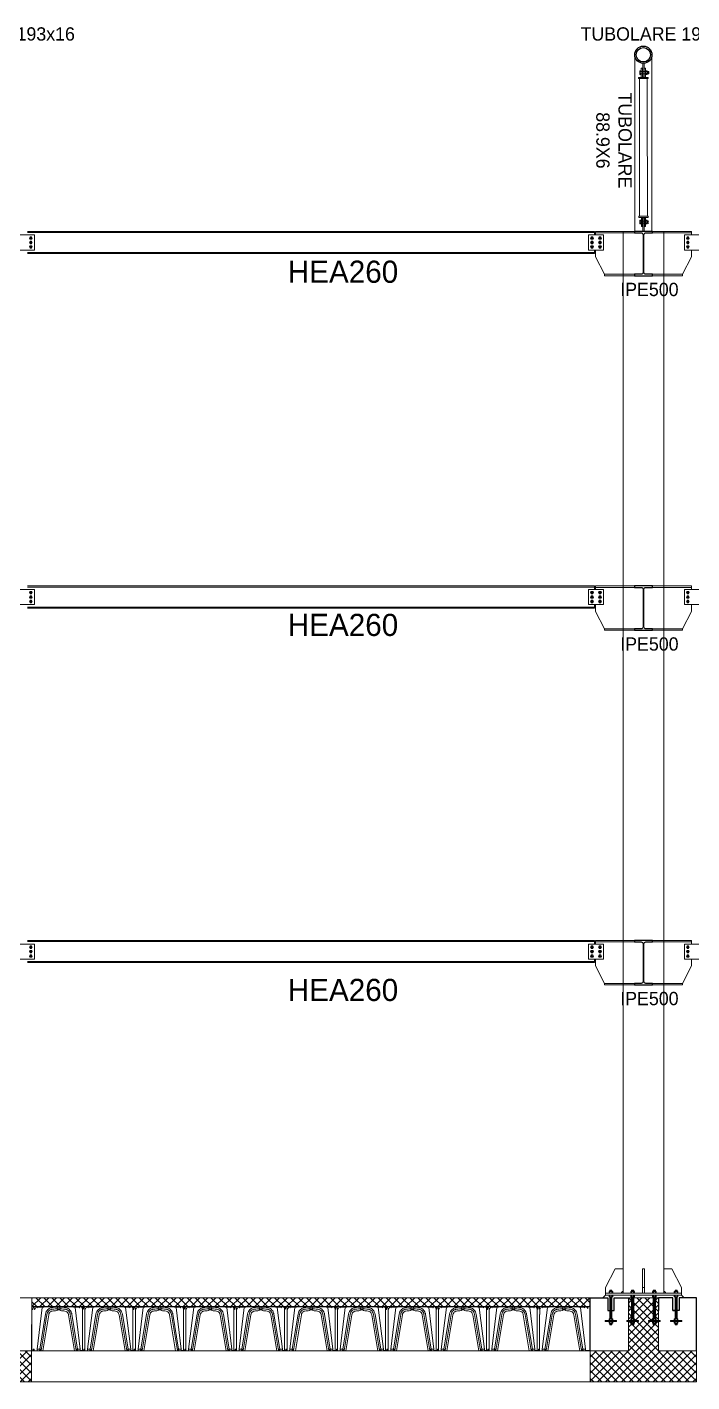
# Model space of a CAD drawing. Header units: millimetres. Extents: x -6949 to 549764, y -83146 to 127128.
# Drawn here: x 533710 to 541210, y 61563 to 76849 of the extents above; entities that cross this region are included whole.
import ezdxf

# ---------------------------------------------------------------- set-up
doc = ezdxf.new("R2010")
doc.units = ezdxf.units.MM
for name, color, linetype, lineweight in [('bulloni', 5, 'Continuous', 9), ('fonda', 7, 'Continuous', 18), ('iglù', 252, 'Continuous', 9), ('piastra', 6, 'Continuous', 18), ('S-BEAM', 5, 'Continuous', 18), ('S-COLS', 7, 'Continuous', 18), ('S-FSTN', 7, 'Continuous', 18), ('S20', 7, 'Continuous', 25), ('SEZIONI acciaio - Steel sections', 7, 'Continuous', 25), ('solaio2', 7, 'Continuous', 9)]:
    doc.layers.add(name, color=color, linetype=linetype, lineweight=lineweight)
doc.layers.add('quote', color=7, linetype='Continuous', lineweight=5, true_color=0x383838)
doc.styles.get("Standard").update_dxf_attribs({"font": ''})
doc.styles.get('Standard').set_extended_font_data('Bahnschrift Light')

# ---------------------------------------------------------------- blocks, each defined once
blk = doc.blocks.new('*U1321')
at = {"layer": 'bulloni'}
blk.add_lwpolyline([(-16, 0), (-8, -14), (8, -14), (16, 0), (8, 14), (-8, 14)], close=True, dxfattribs=at)
for radius in [9, 7.88]:
    blk.add_circle((0, 0), radius, dxfattribs=at)
blk = doc.blocks.new('*U1322')
at = {"color": 0, "linetype": 'ByBlock', "lineweight": -2, "transparency": 16777216}
for p in [(0, 0), (0, -50), (0, -100)]:
    blk.add_blockref('*U1321', p, dxfattribs=at)
blk = doc.blocks.new('*U1314')
at = {"layer": 'bulloni'}
blk.add_lwpolyline([(-16, 0), (-8, -14), (8, -14), (16, 0), (8, 14), (-8, 14)], close=True, dxfattribs=at)
for radius in [9, 7.88]:
    blk.add_circle((0, 0), radius, dxfattribs=at)
blk = doc.blocks.new('*U1315')
at = {"color": 0, "linetype": 'ByBlock', "lineweight": -2, "transparency": 16777216}
for p in [(0, 0), (0, -50), (0, -100)]:
    blk.add_blockref('*U1314', p, dxfattribs=at)
blk = doc.blocks.new('*U1367')
at = {"layer": 'bulloni'}
for p, q in [((-9, 0), (9, 1)), ((-7, 7), (7, 6)), ((-7, 3), (7, 4)), ((-9, -7), (9, -6)), ((-7, -3), (7, -3))]:
    blk.add_line(p, q, dxfattribs=at)
blk = doc.blocks.new('*U1368')
at = {"color": 0, "linetype": 'ByBlock', "lineweight": -2, "transparency": 16777216}
for p in [(0, 227.5), (0, 210), (0, 192.5), (0, 175), (0, 157.5), (0, 140), (0, 122.5), (0, 105), (0, 87.5), (0, 70), (0, 52.5), (0, 35), (0, 17.5), (0, 0)]:
    blk.add_blockref('*U1367', p, dxfattribs=at)
blk = doc.blocks.new('*U1369')
at = {"layer": 'bulloni'}
for p, q in [((-9, 0), (9, 1)), ((-7, 7), (7, 6)), ((-7, 3), (7, 4)), ((-9, -7), (9, -6)), ((-7, -3), (7, -3))]:
    blk.add_line(p, q, dxfattribs=at)
blk = doc.blocks.new('*U1362')
at = {"color": 0, "linetype": 'ByBlock', "lineweight": -2, "transparency": 16777216}
for p in [(0, 227.5), (0, 210), (0, 192.5), (0, 175), (0, 157.5), (0, 140), (0, 122.5), (0, 105), (0, 87.5), (0, 70), (0, 52.5), (0, 35), (0, 17.5), (0, 0)]:
    blk.add_blockref('*U1369', p, dxfattribs=at)
blk = doc.blocks.new('*U1363')
at = {"layer": 'bulloni'}
for p, q in [((-9, 0), (9, 1)), ((-7, 7), (7, 6)), ((-7, 3), (7, 4)), ((-9, -7), (9, -6)), ((-7, -3), (7, -3))]:
    blk.add_line(p, q, dxfattribs=at)
blk = doc.blocks.new('*U1364')
at = {"color": 0, "linetype": 'ByBlock', "lineweight": -2, "transparency": 16777216}
for p in [(0, 227.5), (0, 210), (0, 192.5), (0, 175), (0, 157.5), (0, 140), (0, 122.5), (0, 105), (0, 87.5), (0, 70), (0, 52.5), (0, 35), (0, 17.5), (0, 0)]:
    blk.add_blockref('*U1363', p, dxfattribs=at)
blk = doc.blocks.new('*U1365')
at = {"layer": 'bulloni'}
for p, q in [((-9, 0), (9, 1)), ((-7, 7), (7, 6)), ((-7, 3), (7, 4)), ((-9, -7), (9, -6)), ((-7, -3), (7, -3))]:
    blk.add_line(p, q, dxfattribs=at)
blk = doc.blocks.new('*U1366')
at = {"color": 0, "linetype": 'ByBlock', "lineweight": -2, "transparency": 16777216}
for p in [(0, 227.5), (0, 210), (0, 192.5), (0, 175), (0, 157.5), (0, 140), (0, 122.5), (0, 105), (0, 87.5), (0, 70), (0, 52.5), (0, 35), (0, 17.5), (0, 0)]:
    blk.add_blockref('*U1365', p, dxfattribs=at)
blk = doc.blocks.new('*U1357')
at = {"layer": 'bulloni'}
blk.add_lwpolyline([(-16, 0), (-8, -14), (8, -14), (16, 0), (8, 14), (-8, 14)], close=True, dxfattribs=at)
for radius in [9, 7.88]:
    blk.add_circle((0, 0), radius, dxfattribs=at)
blk = doc.blocks.new('*U1358')
at = {"color": 0, "linetype": 'ByBlock', "lineweight": -2, "transparency": 16777216}
for p in [(0, 0), (0, -50), (0, -100)]:
    blk.add_blockref('*U1357', p, dxfattribs=at)
blk = doc.blocks.new('*U1377')
at = {"layer": 'bulloni'}
blk.add_lwpolyline([(-16, 0), (-8, -14), (8, -14), (16, 0), (8, 14), (-8, 14)], close=True, dxfattribs=at)
for radius in [9, 7.88]:
    blk.add_circle((0, 0), radius, dxfattribs=at)
blk = doc.blocks.new('*U1378')
at = {"color": 0, "linetype": 'ByBlock', "lineweight": -2, "transparency": 16777216}
for p in [(0, 0), (0, -50), (0, -100)]:
    blk.add_blockref('*U1377', p, dxfattribs=at)
blk = doc.blocks.new('*U1359')
at = {"layer": 'bulloni'}
blk.add_lwpolyline([(-16, 0), (-8, -14), (8, -14), (16, 0), (8, 14), (-8, 14)], close=True, dxfattribs=at)
for radius in [9, 7.88]:
    blk.add_circle((0, 0), radius, dxfattribs=at)
blk = doc.blocks.new('*U1360')
at = {"color": 0, "linetype": 'ByBlock', "lineweight": -2, "transparency": 16777216}
for p in [(0, 0), (0, -50), (0, -100)]:
    blk.add_blockref('*U1359', p, dxfattribs=at)
blk = doc.blocks.new('*U1385')
at = {"layer": 'bulloni'}
blk.add_lwpolyline([(-16, 0), (-8, -14), (8, -14), (16, 0), (8, 14), (-8, 14)], close=True, dxfattribs=at)
for radius in [9, 7.88]:
    blk.add_circle((0, 0), radius, dxfattribs=at)
blk = doc.blocks.new('*U1386')
at = {"color": 0, "linetype": 'ByBlock', "lineweight": -2, "transparency": 16777216}
for p in [(0, 0), (0, -50), (0, -100)]:
    blk.add_blockref('*U1385', p, dxfattribs=at)
blk = doc.blocks.new('*U1389')
at = {"layer": 'bulloni'}
blk.add_lwpolyline([(-16, 0), (-8, -14), (8, -14), (16, 0), (8, 14), (-8, 14)], close=True, dxfattribs=at)
for radius in [9, 7.88]:
    blk.add_circle((0, 0), radius, dxfattribs=at)
blk = doc.blocks.new('*U1390')
at = {"color": 0, "linetype": 'ByBlock', "lineweight": -2, "transparency": 16777216}
for p in [(0, 0), (0, -50), (0, -100)]:
    blk.add_blockref('*U1389', p, dxfattribs=at)
blk = doc.blocks.new('*U1387')
at = {"layer": 'bulloni'}
blk.add_lwpolyline([(-16, 0), (-8, -14), (8, -14), (16, 0), (8, 14), (-8, 14)], close=True, dxfattribs=at)
for radius in [9, 7.88]:
    blk.add_circle((0, 0), radius, dxfattribs=at)
blk = doc.blocks.new('*U1388')
at = {"color": 0, "linetype": 'ByBlock', "lineweight": -2, "transparency": 16777216}
for p in [(0, 0), (0, -50), (0, -100)]:
    blk.add_blockref('*U1387', p, dxfattribs=at)
blk = doc.blocks.new('*U1401')
at = {"layer": 'bulloni'}
blk.add_lwpolyline([(-16, 0), (-8, -14), (8, -14), (16, 0), (8, 14), (-8, 14)], close=True, dxfattribs=at)
for radius in [9, 7.88]:
    blk.add_circle((0, 0), radius, dxfattribs=at)
blk = doc.blocks.new('*U1402')
at = {"color": 0, "linetype": 'ByBlock', "lineweight": -2, "transparency": 16777216}
for p in [(0, 0), (0, -50), (0, -100)]:
    blk.add_blockref('*U1401', p, dxfattribs=at)
blk = doc.blocks.new('*U1415')
at = {"layer": 'bulloni'}
blk.add_lwpolyline([(-16, 0), (-8, -14), (8, -14), (16, 0), (8, 14), (-8, 14)], close=True, dxfattribs=at)
for radius in [9, 7.88]:
    blk.add_circle((0, 0), radius, dxfattribs=at)
blk = doc.blocks.new('*U1416')
at = {"color": 0, "linetype": 'ByBlock', "lineweight": -2, "transparency": 16777216}
for p in [(0, 0), (0, -50), (0, -100)]:
    blk.add_blockref('*U1415', p, dxfattribs=at)
blk = doc.blocks.new('*U1419')
at = {"layer": 'bulloni'}
blk.add_lwpolyline([(-16, 0), (-8, -14), (8, -14), (16, 0), (8, 14), (-8, 14)], close=True, dxfattribs=at)
for radius in [9, 7.88]:
    blk.add_circle((0, 0), radius, dxfattribs=at)
blk = doc.blocks.new('*U1420')
at = {"color": 0, "linetype": 'ByBlock', "lineweight": -2, "transparency": 16777216}
for p in [(0, 0), (0, -50), (0, -100)]:
    blk.add_blockref('*U1419', p, dxfattribs=at)
blk = doc.blocks.new('*U1417')
at = {"layer": 'bulloni'}
blk.add_lwpolyline([(-16, 0), (-8, -14), (8, -14), (16, 0), (8, 14), (-8, 14)], close=True, dxfattribs=at)
for radius in [9, 7.88]:
    blk.add_circle((0, 0), radius, dxfattribs=at)
blk = doc.blocks.new('*U1418')
at = {"color": 0, "linetype": 'ByBlock', "lineweight": -2, "transparency": 16777216}
for p in [(0, 0), (0, -50), (0, -100)]:
    blk.add_blockref('*U1417', p, dxfattribs=at)
blk = doc.blocks.new('solido h 50')
at = {"linetype": 'Continuous'}
for p, q in [((107.6, 927.3), (108.9, 933.3)), ((107.6, 927.3), (107.6, 927.3)), ((107.6, 927.2), (107.6, 927.3)), ((107.6, 927.2), (107.6, 927.2)), ((107.6, 925.6), (107.6, 927.2)), ((110.2, 934.3), (113.1, 934.3)), ((115.6, 928.1), (114.5, 933.3)), ((117.8, 931.5), (115.8, 928.1)), ((140.9, 931.9), (123.5, 790.9)), ((126.8, 930.8), (126.5, 931.3)), ((140.8, 931.6), (126.8, 930.8)), ((140.9, 931.9), (140.9, 931.9)), ((140.9, 931.9), (140.9, 931.9)), ((140.9, 931.9), (140.9, 931.9)), ((140.9, 931.9), (140.9, 931.9)), ((141.6, 932.6), (141.6, 932.6)), ((150.4, 933.4), (150.3, 933.4)), ((174.8, 934.2), (174.6, 934.2)), ((177, 934.2), (174.7, 934.2)), ((176.1, 934.2), (174.8, 934.2)), ((177, 934.2), (176.1, 934.2)), ((177.3, 934.2), (177, 934.2)), ((177.3, 934.2), (177.3, 934.2)), ((177.3, 934.2), (177.3, 934.2)), ((177.9, 934.2), (177.3, 934.2)), ((177.9, 934.2), (177.3, 934.2)), ((177.9, 934.2), (177.9, 934.2)), ((179, 934.2), (177.9, 934.2)), ((206.9, 934.3), (186.3, 934.3)), ((186.3, 934.3), (206.9, 934.3)), ((190.6, 920.7), (190.6, 920.7)), ((190.6, 920.7), (190.7, 920.7)), ((190.6, 920.7), (190.7, 920.7)), ((190.6, 920.7), (190.6, 920.7)), ((191.4, 921.8), (191.3, 921.3)), ((191.3, 921.3), (191.3, 921.3)), ((191.3, 921.3), (191.3, 921.3)), ((191.6, 922.7), (191.4, 921.9)), ((191.4, 921.9), (191.4, 921.8)), ((191.6, 922.9), (191.6, 922.9)), ((191.6, 922.9), (191.6, 922.7)), ((191.6, 922.9), (191.6, 922.9)), ((191.9, 927.2), (193, 932.3)), ((192.2, 923.6), (192.2, 923.6)), ((200, 934.3), (193.2, 934.3)), ((193.2, 934.3), (193.2, 934.3)), ((199.3, 933), (193.9, 933)), ((200, 934.3), (200, 934.3)), ((200.1, 932.3), (201.2, 927.2)), ((201.5, 922.9), (201.5, 922.9)), ((201.6, 922.7), (201.5, 922.9)), ((201.5, 922.9), (201.5, 922.9)), ((201.7, 921.9), (201.6, 922.7)), ((201.8, 921.6), (201.7, 921.9)), ((201.9, 921.3), (201.8, 921.6)), ((201.9, 921.3), (201.9, 921.3)), ((201.9, 921.3), (201.9, 921.3)), ((202.5, 920.7), (202.6, 920.7)), ((202.6, 920.7), (202.9, 920.7)), ((202.9, 920.7), (202.6, 920.7)), ((242.8, 933.4), (242.8, 933.4)), ((251.6, 932.6), (251.6, 932.6)), ((252.3, 931.9), (252.3, 931.9)), ((252.3, 931.9), (252.3, 931.9)), ((252.3, 931.9), (252.3, 931.9)), ((252.3, 931.9), (252.3, 931.9)), ((252.3, 931.9), (269.6, 790.9)), ((267.8, 930.7), (252.3, 931.6)), ((277.7, 924.7), (274.2, 930.9)), ((277.7, 924.7), (277.7, 924.7)), ((278, 924.7), (279.6, 932.3)), ((278, 924.7), (278, 924.7)), ((278, 924.7), (278, 924.7)), ((278, 924.7), (278, 924.7)), ((280.5, 933), (281.9, 933)), ((282.8, 932.3), (284.5, 924.3)), ((284.5, 924.3), (284.5, 924.4)), ((284.5, 924.4), (284.5, 924.4)), ((286.3, 927.1), (284.7, 924.3)), ((284.8, 924.3), (284.7, 924.3)), ((287.1, 927.3), (286.6, 927.3)), ((287.1, 927.3), (287.1, 927.3)), ((287.1, 784.3), (287.1, 927.3)), ((107.6, 785.4), (107.6, 907.8)), ((151.9, 908.6), (132.4, 790.9)), ((136.8, 785.3), (157.1, 907.8)), ((163, 906.8), (142.7, 784.3)), ((142.7, 784.3), (163, 906.8)), ((151.9, 908.6), (151.9, 908.6)), ((163, 906.8), (163, 906.8)), ((163, 906.8), (163, 906.8)), ((230.2, 906.8), (230.2, 906.8)), ((250.4, 784.3), (230.2, 906.8)), ((230.2, 906.8), (230.2, 906.8)), ((230.2, 906.8), (250.4, 784.3)), ((256.3, 785.3), (236, 907.8)), ((241.2, 908.6), (241.2, 908.6)), ((260.7, 790.9), (241.2, 908.6)), ((107.6, 785.4), (108.2, 785.4)), ((107.6, 784.9), (107.6, 785.4)), ((108.2, 784.9), (107.6, 784.9)), ((107.6, 784.9), (107.6, 784.9)), ((108.2, 785.4), (108.6, 785.4)), ((108.5, 784.9), (108.2, 784.9)), ((108.5, 784.9), (109.7, 784.9)), ((109.8, 785.4), (108.6, 785.4)), ((112.7, 784.9), (109.7, 784.9)), ((109.8, 785.4), (112.2, 785.4)), ((113.5, 785.4), (112.2, 785.4)), ((113.9, 784.9), (112.7, 784.9)), ((112.8, 784.3), (112.7, 784.9)), ((112.8, 784.3), (114, 784.3)), ((114, 785.4), (113.5, 785.4)), ((113.9, 784.9), (130.1, 784.9)), ((114, 784.3), (113.9, 784.9)), ((123.5, 785.4), (114, 785.4)), ((114, 784.3), (130.1, 784.3)), ((123.5, 790.9), (123.4, 784.9)), ((124.4, 790.9), (123.5, 790.9)), ((124.4, 790.9), (132.5, 790.9)), ((130.1, 784.9), (136.4, 784.9)), ((136.8, 784.3), (130.1, 784.3)), ((131.5, 785.3), (132.5, 790.9)), ((135.3, 790.1), (134.9, 785)), ((137.3, 790.9), (136.2, 790.9)), ((136.8, 785.1), (136.8, 784.3)), ((141.1, 784.3), (136.8, 784.3)), ((141.1, 784.3), (142.7, 784.3)), ((252.1, 784.3), (250.4, 784.3)), ((256.5, 784.3), (252.1, 784.3)), ((255.9, 790.9), (256.9, 790.9)), ((256.3, 785.3), (256.4, 784.9)), ((256.8, 784.9), (256.4, 784.9)), ((256.4, 784.9), (256.5, 784.3)), ((256.5, 784.3), (256.9, 784.3)), ((287.1, 784.9), (256.8, 784.9)), ((256.8, 784.9), (256.8, 784.9)), ((256.9, 784.3), (256.9, 784.3)), ((263.1, 784.3), (256.9, 784.3)), ((258.3, 785), (257.8, 790.1)), ((268.7, 790.9), (260.7, 790.9)), ((261.6, 785.3), (260.7, 790.9)), ((279.3, 784.3), (263.1, 784.3)), ((268.7, 790.9), (269.6, 790.9)), ((269.6, 790.9), (269.7, 784.9)), ((279.3, 784.3), (280.5, 784.3)), ((279.9, 790.1), (279.5, 785)), ((286.7, 784.3), (280.5, 784.3)), ((281.8, 790.9), (280.8, 790.9)), ((283.2, 785), (282.7, 790.1)), ((287.1, 784.3), (286.7, 784.3))]:
    blk.add_line(p, q, dxfattribs=at)
for points in [[(173.4, 931, 0.136663), (161.4, 925.6, 0.075513), (156.2, 919.8, 0.069948), (152.9, 912.6, 0.0344), (151.9, 908.6)], [(157.1, 907.8, -0.089518), (159.9, 915.6, -0.08462), (164.5, 921.1, -0.102034), (171.3, 925, -0.039458), (174.2, 925.6)], [(175.1, 919.3, 0.133193), (168.5, 916.4, 0.106303), (164.5, 911.4, 0.076859), (163, 906.8)], [(191.6, 922.9, -0.162784), (192, 923.5, -0.095787), (192.2, 923.6)], [(201, 923.6, -0.128744), (201.2, 923.4, -0.135765), (201.5, 922.9)], [(218, 919.3, -0.115244), (223.8, 917, -0.089496), (227.6, 913.3, -0.111107), (230.2, 906.8)], [(236, 907.8, 0.089518), (233.3, 915.6, 0.08462), (228.7, 921.1, 0.102034), (221.9, 925, 0.039458), (219, 925.6)], [(241.2, 908.6, 0.07966), (238.3, 917.5, 0.08148), (233.1, 924.4, 0.113923), (223.6, 930.1, 0.040821), (219.8, 931)]]:
    blk.add_lwpolyline(points, format="xyb", dxfattribs=at)
for centre, radius, start, end in [((-10694, 899.6), 10801.6, 0.04323, 0.13798), ((110.2, 933), 1.35, 90, 168), ((113.1, 933), 1.35, 12, 90), ((115.7, 928.1), 0.159, 213.856, 328.0392), ((122.1, 929.1), 4.95, 27, 150), ((141.6, 931.9), 0.75, 91.9179, 173.9883), ((141.6, 931.8), 0.75, 91.9181, 173.9882), ((167.2, 680.5), 253.4, 91.6199, 95.8125), ((188.6, 116.1), 818.2, 90.9842, 92.0008), ((196.6, 773.8), 158.8, 91.2231, 98.3969), ((196.6, 773.8), 153.4, 89.9999, 98.3968), ((196.6, 773.8), 147, 92.3342, 98.3969), ((196.6, 773.8), 147, 92.3339, 98.3969), ((196.6, -692.2), 1626.5, 90.3633, 90.6196), ((186.3, 932.8), 1.5, 90, 90.3633), ((190.6, 921.5), 0.75, 276.8301, 347.6969), ((190.6, 921.5), 0.75, 276.7973, 347.7432), ((196.3, 767.4), 156.2, 89.9081, 91.5201), ((193.2, 933), 1.35, 90, 98.8655), ((193.9, 932.1), 0.9, 90, 168), ((196.6, 773.8), 153.4, 81.6032, 90.0001), ((196.8, 763.3), 160.4, 88.5128, 90.0819), ((199.3, 932.1), 0.9, 12, 90), ((200, 933), 1.35, 81.1345, 90), ((196.6, 773.8), 158.8, 81.6031, 88.7768), ((202.6, 921.5), 0.75, 192.2309, 262.2068), ((202.6, 921.5), 0.751, 192.2044, 262.2384), ((196.6, 773.8), 147, 81.6031, 87.5469), ((196.6, 773.8), 147, 81.6031, 87.5469), ((203.8, 90.8), 843.5, 88.01, 89.7898), ((225.9, 680.5), 253.4, 84.1906, 88.3832), ((251.6, 931.9), 0.75, 6.0149, 88.0851), ((251.6, 931.9), 0.75, 6.0148, 88.0852), ((271, 929.1), 3.6, 30, 152.9143), ((277.8, 924.8), 0.15, 213.9796, 339.3171), ((280.5, 932.1), 0.9, 90, 168), ((281.9, 932.1), 0.9, 12, 90), ((284.6, 924.4), 0.15, 200.4704, 330.0115), ((284.6, 924.4), 0.15, 192.0138, 329.9989), ((286.6, 927), 0.3, 90.0075, 149.9931), ((108.2, 906.6), 1.17, 78.7223, 91.1428), ((131.1, 785.3), 0.452, 269.7718, 350.4703), ((134.8, 785), 0.15, 270, 355), ((136.2, 790), 0.9, 90, 175), ((136.4, 785.3), 0.45, 270, 324.2654), ((136.4, 785.3), 0.45, 324.2654, 350.6), ((137.3, 790), 0.9, 56.716, 90), ((255.9, 790), 0.9, 90, 123.284), ((256.9, 790), 0.9, 5, 90), ((258.4, 785), 0.15, 185, 270), ((262.1, 785.3), 0.452, 189.5297, 270.2282), ((279.3, 785), 0.15, 270, 355), ((280.8, 790), 0.9, 90, 175), ((281.8, 790), 0.9, 5, 90), ((283.3, 785), 0.15, 185, 270)]:
    blk.add_arc(centre, radius, start, end, dxfattribs=at)
blk = doc.blocks.new('*U1433')
at = {"layer": 'iglù', "linetype": 'Continuous', "xscale": -3.333639676299367, "yscale": 3.333639676299367, "zscale": 3.333639676299367}
blk.add_blockref('solido h 50', (658, -2865), dxfattribs=at)
blk = doc.blocks.new('*U1434')
at = {"layer": 'S-BEAM', "color": 0, "linetype": 'ByBlock', "lineweight": -2, "transparency": 16777216}
for p in [(0, 0), (570, 0), (1140, 0), (1710, 0), (2280, 0), (2850, 0), (3420, 0), (3990, 0), (4560, 0), (5130, 0), (5700, 0)]:
    blk.add_blockref('*U1433', p, dxfattribs=at)

msp = doc.modelspace()

# ---------------------------------------------------------------- hatches: boundary and pattern name
at = {"layer": 'fonda'}
h = msp.add_hatch(dxfattribs=at)
h.set_pattern_fill('ANSI37', color=256, scale=20)
h.set_pattern_definition([(45, (484309.8, 98451.32), (-44.90128, 44.90128), []), (135, (484309.8, 98451.32), (-44.90128, -44.90128), [])])
h.paths.add_polyline_path([(532993.1, 61913.5), (532564, 61913.5), (532564, 61913), (532563.9, 61563.4), (533760.1, 61563.4), (533761, 61913.3), (533334.8, 61914.4), (533334.8, 62512.9), (532993.1, 62512.9)])
h = msp.add_hatch(dxfattribs=at)
h.set_pattern_fill('ANSI37', color=256, scale=20)
h.set_pattern_definition([(45, (491809.8, 98451.32), (-44.90128, 44.90128), []), (135, (491809.8, 98451.32), (-44.90128, -44.90128), [])])
h.paths.add_polyline_path([(540493.1, 61913.5), (540064, 61913.5), (540064, 61913), (540063.9, 61563.4), (541260.1, 61563.4), (541261, 61913.3), (540834.8, 61914.4), (540834.8, 62512.9), (540493.1, 62512.9)])
at = {"layer": 'S-BEAM', "true_color": 0xc7c8ca}
h = msp.add_hatch(dxfattribs=at)
h.set_pattern_fill('ANSI37', color=9, scale=20)
h.set_pattern_definition([(45, (484309.796, 98451.345), (-44.90128, 44.90128), []), (135, (484309.796, 98451.345), (-44.90128, -44.90128), [])])
h.paths.add_polyline_path([(540064, 62513.1), (533764, 62513), (533764, 62413), (540064, 62413.1)])

# ---------------------------------------------------------------- linework, layer by layer
for points in [[(540063.9, 61913.5), (540064, 62513), (540234, 62513)], [(540309.2, 62369), (540332, 62369), (540332, 62513)], [(541261, 61913.4), (541262.4, 62512.8), (541122, 62513)]]:
    msp.add_lwpolyline(points)
at = {"layer": 'bulloni'}
for p, q in [((540622.2, 76352.7), (540623.9, 76355.2)), ((540622.2, 76352.7), (540622.2, 76316.2)), ((540622.2, 76316.2), (540623.9, 76313.7)), ((540623.9, 76355.2), (540636.5, 76355.2)), ((540623.9, 76344.8), (540636.5, 76344.8)), ((540636.5, 76324), (540623.9, 76324)), ((540623.9, 76313.7), (540636.5, 76313.7)), ((540636.5, 76355.2), (540636.5, 76313.7)), ((540636.5, 76351.1), (540637.2, 76351.1)), ((540636.5, 76317.8), (540637.2, 76317.8)), ((540637.2, 76351.1), (540637.2, 76317.8)), ((540686.5, 76346.4), (540638.5, 76346.4)), ((540686.5, 76322.4), (540638.5, 76322.4)), ((540686.5, 76352.7), (540688.2, 76355.2)), ((540686.5, 76352.7), (540686.5, 76316.2)), ((540686.5, 76316.2), (540688.2, 76313.7)), ((540688.2, 76355.2), (540703.9, 76355.2)), ((540688.2, 76344.8), (540703.9, 76344.8)), ((540703.9, 76324), (540688.2, 76324)), ((540688.2, 76313.7), (540703.9, 76313.7)), ((540705.5, 76352.7), (540703.9, 76355.2)), ((540705.5, 76316.2), (540703.9, 76313.7)), ((540705.5, 76352.7), (540705.5, 76316.2)), ((540720.9, 76346.4), (540705.5, 76346.4)), ((540720.9, 76322.4), (540705.5, 76322.4)), ((540708.1, 76325.8), (540707.1, 76343.1)), ((540711.3, 76327.8), (540710.6, 76341.1)), ((540714.8, 76325.8), (540713.8, 76343.1)), ((540718, 76327.8), (540717.2, 76341.1)), ((540720.9, 76346.4), (540722.2, 76345.1)), ((540720.9, 76346.4), (540720.9, 76322.4)), ((540722.2, 76323.8), (540720.9, 76322.4)), ((540722.2, 76345.1), (540722.2, 76323.8)), ((540623.6, 74667.2), (540625.3, 74669.7)), ((540623.6, 74630.6), (540623.6, 74667.2)), ((540623.6, 74630.6), (540625.3, 74628.1)), ((540625.3, 74669.7), (540637.9, 74669.7)), ((540637.9, 74659.3), (540625.3, 74659.3)), ((540625.3, 74638.5), (540637.9, 74638.5)), ((540625.3, 74628.1), (540637.9, 74628.1)), ((540637.9, 74628.1), (540637.9, 74669.7)), ((540637.9, 74665.6), (540638.6, 74665.6)), ((540637.9, 74632.2), (540638.6, 74632.2)), ((540638.6, 74632.2), (540638.6, 74665.6)), ((540687.9, 74660.9), (540639.9, 74660.9)), ((540687.9, 74636.9), (540639.9, 74636.9)), ((540687.9, 74667.2), (540689.6, 74669.7)), ((540687.9, 74630.6), (540687.9, 74667.2)), ((540687.9, 74630.6), (540689.6, 74628.1)), ((540689.6, 74669.7), (540705.3, 74669.7)), ((540705.3, 74659.3), (540689.6, 74659.3)), ((540689.6, 74638.5), (540705.3, 74638.5)), ((540689.6, 74628.1), (540705.3, 74628.1)), ((540706.9, 74667.2), (540705.3, 74669.7)), ((540706.9, 74630.6), (540705.3, 74628.1)), ((540706.9, 74630.6), (540706.9, 74667.2)), ((540722.3, 74660.9), (540706.9, 74660.9)), ((540722.3, 74636.9), (540706.9, 74636.9)), ((540709.5, 74657.6), (540708.5, 74640.2)), ((540712.7, 74655.6), (540712, 74642.2)), ((540277.8, 62583.4), (540275.3, 62581.7)), ((540275.3, 62566.1), (540275.3, 62581.7)), ((540277.8, 62564.4), (540275.3, 62566.1)), ((540277.8, 62543.4), (540275.3, 62541.7)), ((540275.3, 62541.7), (540275.3, 62526.1)), ((540277.8, 62524.4), (540275.3, 62526.1)), ((540277.8, 62583.4), (540314.3, 62583.4)), ((540277.8, 62564.4), (540314.3, 62564.4)), ((540314.3, 62543.4), (540277.8, 62543.4)), ((540314.3, 62524.4), (540277.8, 62524.4)), ((540284, 62598.8), (540285.4, 62600.1)), ((540284, 62598.8), (540284, 62583.4)), ((540284, 62598.8), (540308, 62598.8)), ((540284, 62563.4), (540308, 62563.4)), ((540284, 62275.4), (540284, 62524.4)), ((540285.4, 62600.1), (540306.7, 62600.1)), ((540285.6, 62566.1), (540285.6, 62581.7)), ((540285.6, 62526.1), (540285.6, 62541.7)), ((540304.7, 62592.7), (540287.4, 62591.7)), ((540304.7, 62586), (540287.4, 62585)), ((540302.7, 62595.9), (540289.4, 62595.1)), ((540302.7, 62589.2), (540289.4, 62588.5)), ((540306.4, 62581.7), (540306.4, 62566.1)), ((540306.4, 62541.7), (540306.4, 62526.1)), ((540306.7, 62600.1), (540308, 62598.8)), ((540308, 62598.8), (540308, 62583.4)), ((540308, 62524.4), (540308, 62275.4)), ((540314.3, 62583.4), (540316.8, 62581.7)), ((540314.3, 62564.4), (540316.8, 62566.1)), ((540314.3, 62543.4), (540316.8, 62541.7)), ((540314.3, 62524.4), (540316.8, 62526.1)), ((540316.8, 62566.1), (540316.8, 62581.7)), ((540316.8, 62541.7), (540316.8, 62526.1)), ((540523.1, 62583.4), (540520.6, 62581.7)), ((540520.6, 62566.1), (540520.6, 62581.7)), ((540523.1, 62564.4), (540520.6, 62566.1)), ((540523.1, 62543.4), (540520.6, 62541.7)), ((540520.6, 62541.7), (540520.6, 62526.1)), ((540523.1, 62524.4), (540520.6, 62526.1)), ((540523.1, 62583.4), (540559.6, 62583.4)), ((540523.1, 62564.4), (540559.6, 62564.4)), ((540559.6, 62543.4), (540523.1, 62543.4)), ((540559.6, 62524.4), (540523.1, 62524.4)), ((540529.3, 62598.8), (540530.7, 62600.1)), ((540529.3, 62598.8), (540529.3, 62583.4)), ((540529.3, 62598.8), (540553.3, 62598.8)), ((540529.3, 62563.4), (540553.3, 62563.4)), ((540529.3, 62275.4), (540529.3, 62524.4)), ((540530.7, 62600.1), (540552, 62600.1)), ((540530.9, 62566.1), (540530.9, 62581.7)), ((540530.9, 62526.1), (540530.9, 62541.7)), ((540550, 62592.7), (540532.7, 62591.7)), ((540550, 62586), (540532.7, 62585)), ((540548, 62595.9), (540534.7, 62595.1)), ((540548, 62589.2), (540534.7, 62588.5)), ((540551.7, 62581.7), (540551.7, 62566.1)), ((540551.7, 62541.7), (540551.7, 62526.1)), ((540552, 62600.1), (540553.3, 62598.8)), ((540553.3, 62598.8), (540553.3, 62583.4)), ((540553.3, 62524.4), (540553.3, 62275.4)), ((540559.6, 62583.4), (540562.1, 62581.7)), ((540559.6, 62564.4), (540562.1, 62566.1)), ((540559.6, 62543.4), (540562.1, 62541.7)), ((540559.6, 62524.4), (540562.1, 62526.1)), ((540562.1, 62566.1), (540562.1, 62581.7)), ((540562.1, 62541.7), (540562.1, 62526.1)), ((540768.4, 62583.4), (540765.9, 62581.7)), ((540765.9, 62566.1), (540765.9, 62581.7)), ((540768.4, 62564.4), (540765.9, 62566.1)), ((540768.4, 62543.4), (540765.9, 62541.7)), ((540765.9, 62541.7), (540765.9, 62526.1)), ((540768.4, 62524.4), (540765.9, 62526.1)), ((540768.4, 62583.4), (540804.9, 62583.4)), ((540768.4, 62564.4), (540804.9, 62564.4)), ((540804.9, 62543.4), (540768.4, 62543.4)), ((540804.9, 62524.4), (540768.4, 62524.4)), ((540774.6, 62598.8), (540776, 62600.1)), ((540774.6, 62598.8), (540774.6, 62583.4)), ((540774.6, 62598.8), (540798.6, 62598.8)), ((540774.6, 62563.4), (540798.6, 62563.4)), ((540774.6, 62275.4), (540774.6, 62524.4)), ((540776, 62600.1), (540797.3, 62600.1)), ((540776.2, 62566.1), (540776.2, 62581.7)), ((540776.2, 62526.1), (540776.2, 62541.7)), ((540795.3, 62592.7), (540778, 62591.7)), ((540795.3, 62586), (540778, 62585)), ((540793.3, 62595.9), (540780, 62595.1)), ((540793.3, 62589.2), (540780, 62588.5)), ((540797, 62581.7), (540797, 62566.1)), ((540797, 62541.7), (540797, 62526.1)), ((540797.3, 62600.1), (540798.6, 62598.8)), ((540798.6, 62598.8), (540798.6, 62583.4)), ((540798.6, 62524.4), (540798.6, 62275.4)), ((540804.9, 62583.4), (540807.4, 62581.7)), ((540804.9, 62564.4), (540807.4, 62566.1)), ((540804.9, 62543.4), (540807.4, 62541.7)), ((540804.9, 62524.4), (540807.4, 62526.1)), ((540807.4, 62566.1), (540807.4, 62581.7)), ((540807.4, 62541.7), (540807.4, 62526.1)), ((541013.7, 62583.4), (541011.2, 62581.7)), ((541011.2, 62566.1), (541011.2, 62581.7)), ((541013.7, 62564.4), (541011.2, 62566.1)), ((541013.7, 62543.4), (541011.2, 62541.7)), ((541011.2, 62541.7), (541011.2, 62526.1)), ((541013.7, 62524.4), (541011.2, 62526.1)), ((541013.7, 62583.4), (541050.2, 62583.4)), ((541013.7, 62564.4), (541050.2, 62564.4)), ((541050.2, 62543.4), (541013.7, 62543.4)), ((541050.2, 62524.4), (541013.7, 62524.4)), ((541019.9, 62598.8), (541021.3, 62600.1)), ((541019.9, 62598.8), (541019.9, 62583.4)), ((541019.9, 62598.8), (541043.9, 62598.8)), ((541019.9, 62563.4), (541043.9, 62563.4)), ((541019.9, 62275.4), (541019.9, 62524.4)), ((541021.3, 62600.1), (541042.6, 62600.1)), ((541021.5, 62566.1), (541021.5, 62581.7)), ((541021.5, 62526.1), (541021.5, 62541.7)), ((541040.6, 62592.7), (541023.3, 62591.7)), ((541040.6, 62586), (541023.3, 62585)), ((541038.6, 62595.9), (541025.3, 62595.1)), ((541038.6, 62589.2), (541025.3, 62588.5)), ((541042.3, 62581.7), (541042.3, 62566.1)), ((541042.3, 62541.7), (541042.3, 62526.1)), ((541042.6, 62600.1), (541043.9, 62598.8)), ((541043.9, 62598.8), (541043.9, 62583.4)), ((541043.9, 62524.4), (541043.9, 62275.4)), ((541050.2, 62583.4), (541052.7, 62581.7)), ((541050.2, 62564.4), (541052.7, 62566.1)), ((541050.2, 62543.4), (541052.7, 62541.7)), ((541050.2, 62524.4), (541052.7, 62526.1)), ((541052.7, 62566.1), (541052.7, 62581.7)), ((541052.7, 62541.7), (541052.7, 62526.1)), ((540277.8, 62275.4), (540275.3, 62273.7)), ((540275.3, 62273.7), (540275.3, 62258.1)), ((540277.8, 62256.4), (540275.3, 62258.1)), ((540277.8, 62243.4), (540275.3, 62241.7)), ((540275.3, 62241.7), (540275.3, 62226.1)), ((540277.8, 62224.4), (540275.3, 62226.1)), ((540277.8, 62275.4), (540314.3, 62275.4)), ((540277.8, 62256.4), (540314.3, 62256.4)), ((540277.8, 62243.4), (540314.3, 62243.4)), ((540277.8, 62224.4), (540314.3, 62224.4)), ((540284, 62209.1), (540284, 62224.4)), ((540285.6, 62273.7), (540285.6, 62258.1)), ((540285.6, 62241.7), (540285.6, 62226.1)), ((540304.7, 62221.9), (540287.4, 62222.8)), ((540304.7, 62215.2), (540287.4, 62216.2)), ((540302.7, 62218.6), (540289.4, 62219.4)), ((540302.7, 62212), (540289.4, 62212.7)), ((540306.4, 62258.1), (540306.4, 62273.7)), ((540306.4, 62226.1), (540306.4, 62241.7)), ((540308, 62209.1), (540308, 62224.4)), ((540314.3, 62275.4), (540316.8, 62273.7)), ((540314.3, 62256.4), (540316.8, 62258.1)), ((540314.3, 62243.4), (540316.8, 62241.7)), ((540314.3, 62224.4), (540316.8, 62226.1)), ((540316.8, 62273.7), (540316.8, 62258.1)), ((540316.8, 62241.7), (540316.8, 62226.1)), ((540523.1, 62275.4), (540520.6, 62273.7)), ((540520.6, 62273.7), (540520.6, 62258.1)), ((540523.1, 62256.4), (540520.6, 62258.1)), ((540523.1, 62243.4), (540520.6, 62241.7)), ((540520.6, 62241.7), (540520.6, 62226.1)), ((540523.1, 62224.4), (540520.6, 62226.1)), ((540523.1, 62275.4), (540559.6, 62275.4)), ((540523.1, 62256.4), (540559.6, 62256.4)), ((540523.1, 62243.4), (540559.6, 62243.4)), ((540523.1, 62224.4), (540559.6, 62224.4)), ((540529.3, 62209.1), (540529.3, 62224.4)), ((540530.9, 62273.7), (540530.9, 62258.1)), ((540530.9, 62241.7), (540530.9, 62226.1)), ((540550, 62221.9), (540532.7, 62222.8)), ((540550, 62215.2), (540532.7, 62216.2)), ((540548, 62218.6), (540534.7, 62219.4)), ((540548, 62212), (540534.7, 62212.7)), ((540551.7, 62258.1), (540551.7, 62273.7)), ((540551.7, 62226.1), (540551.7, 62241.7)), ((540553.3, 62209.1), (540553.3, 62224.4)), ((540559.6, 62275.4), (540562.1, 62273.7)), ((540559.6, 62256.4), (540562.1, 62258.1)), ((540559.6, 62243.4), (540562.1, 62241.7)), ((540559.6, 62224.4), (540562.1, 62226.1)), ((540562.1, 62273.7), (540562.1, 62258.1)), ((540562.1, 62241.7), (540562.1, 62226.1)), ((540768.4, 62275.4), (540765.9, 62273.7)), ((540765.9, 62273.7), (540765.9, 62258.1)), ((540768.4, 62256.4), (540765.9, 62258.1)), ((540768.4, 62243.4), (540765.9, 62241.7)), ((540765.9, 62241.7), (540765.9, 62226.1)), ((540768.4, 62224.4), (540765.9, 62226.1)), ((540768.4, 62275.4), (540804.9, 62275.4)), ((540768.4, 62256.4), (540804.9, 62256.4)), ((540768.4, 62243.4), (540804.9, 62243.4)), ((540768.4, 62224.4), (540804.9, 62224.4)), ((540774.6, 62209.1), (540774.6, 62224.4)), ((540776.2, 62273.7), (540776.2, 62258.1)), ((540776.2, 62241.7), (540776.2, 62226.1)), ((540795.3, 62221.9), (540778, 62222.8)), ((540795.3, 62215.2), (540778, 62216.2)), ((540793.3, 62218.6), (540780, 62219.4)), ((540793.3, 62212), (540780, 62212.7)), ((540797, 62258.1), (540797, 62273.7)), ((540797, 62226.1), (540797, 62241.7)), ((540798.6, 62209.1), (540798.6, 62224.4)), ((540804.9, 62275.4), (540807.4, 62273.7)), ((540804.9, 62256.4), (540807.4, 62258.1)), ((540804.9, 62243.4), (540807.4, 62241.7)), ((540804.9, 62224.4), (540807.4, 62226.1)), ((540807.4, 62273.7), (540807.4, 62258.1)), ((540807.4, 62241.7), (540807.4, 62226.1)), ((541013.7, 62275.4), (541011.2, 62273.7)), ((541011.2, 62273.7), (541011.2, 62258.1)), ((541013.7, 62256.4), (541011.2, 62258.1)), ((541013.7, 62243.4), (541011.2, 62241.7)), ((541011.2, 62241.7), (541011.2, 62226.1)), ((541013.7, 62224.4), (541011.2, 62226.1)), ((541013.7, 62275.4), (541050.2, 62275.4)), ((541013.7, 62256.4), (541050.2, 62256.4)), ((541013.7, 62243.4), (541050.2, 62243.4)), ((541013.7, 62224.4), (541050.2, 62224.4)), ((541019.9, 62209.1), (541019.9, 62224.4)), ((541021.5, 62273.7), (541021.5, 62258.1)), ((541021.5, 62241.7), (541021.5, 62226.1)), ((541040.6, 62221.9), (541023.3, 62222.8)), ((541040.6, 62215.2), (541023.3, 62216.2)), ((541038.6, 62218.6), (541025.3, 62219.4)), ((541038.6, 62212), (541025.3, 62212.7)), ((541042.3, 62258.1), (541042.3, 62273.7)), ((541042.3, 62226.1), (541042.3, 62241.7)), ((541043.9, 62209.1), (541043.9, 62224.4)), ((541050.2, 62275.4), (541052.7, 62273.7)), ((541050.2, 62256.4), (541052.7, 62258.1)), ((541050.2, 62243.4), (541052.7, 62241.7)), ((541050.2, 62224.4), (541052.7, 62226.1)), ((541052.7, 62273.7), (541052.7, 62258.1)), ((541052.7, 62241.7), (541052.7, 62226.1)), ((540284, 62209.1), (540285.4, 62207.7)), ((540284, 62209.1), (540308, 62209.1)), ((540285.4, 62207.7), (540306.7, 62207.7)), ((540306.7, 62207.7), (540308, 62209.1)), ((540529.3, 62209.1), (540530.7, 62207.7)), ((540529.3, 62209.1), (540553.3, 62209.1)), ((540530.7, 62207.7), (540552, 62207.7)), ((540552, 62207.7), (540553.3, 62209.1)), ((540774.6, 62209.1), (540776, 62207.7)), ((540774.6, 62209.1), (540798.6, 62209.1)), ((540776, 62207.7), (540797.3, 62207.7)), ((540797.3, 62207.7), (540798.6, 62209.1)), ((541019.9, 62209.1), (541021.3, 62207.7)), ((541019.9, 62209.1), (541043.9, 62209.1)), ((541021.3, 62207.7), (541042.6, 62207.7)), ((541042.6, 62207.7), (541043.9, 62209.1))]:
    msp.add_line(p, q, dxfattribs=at)
for points in [[(540361, 62256.4), (540231, 62256.4), (540231, 62243.4), (540361, 62243.4), (540361, 62256.4)], [(540606.3, 62256.4), (540476.3, 62256.4), (540476.3, 62243.4), (540606.3, 62243.4), (540606.3, 62256.4)], [(540851.6, 62256.4), (540721.6, 62256.4), (540721.6, 62243.4), (540851.6, 62243.4), (540851.6, 62256.4)], [(541096.9, 62256.4), (540966.9, 62256.4), (540966.9, 62243.4), (541096.9, 62243.4), (541096.9, 62256.4)]]:
    msp.add_lwpolyline(points, dxfattribs=at)
for centre, radius, start, end in [((540631.1, 76350), 8.9, 144.26215, 215.73785), ((540655.3, 76334.4), 33.1, 161.68582, 198.31418), ((540631.1, 76318.8), 8.9, 144.26215, 215.73785), ((540638.5, 76347.8), 1.33, 180, 270), ((540638.5, 76321.1), 1.33, 90, 180), ((540695.4, 76350), 8.9, 144.26215, 215.73785), ((540719.6, 76334.4), 33.1, 161.68582, 198.31418), ((540695.4, 76318.8), 8.9, 144.26215, 215.73785), ((540696.6, 76350), 8.9, 324.26215, 35.73785), ((540672.5, 76334.4), 33.1, 341.68582, 18.31418), ((540696.6, 76318.8), 8.9, 324.26215, 35.73785), ((540632.5, 74664.5), 8.9, 144.26215, 215.73785), ((540656.7, 74648.9), 33.1, 161.68582, 198.31418), ((540632.5, 74633.3), 8.9, 144.26215, 215.73785), ((540639.9, 74662.2), 1.33, 180, 270), ((540639.9, 74635.6), 1.33, 90, 180), ((540696.8, 74664.5), 8.9, 144.26215, 215.73785), ((540721, 74648.9), 33.1, 161.68582, 198.31418), ((540696.8, 74633.3), 8.9, 144.26215, 215.73785), ((540698, 74664.5), 8.9, 324.26215, 35.73785), ((540673.9, 74648.9), 33.1, 341.68582, 18.31418), ((540698, 74633.3), 8.9, 324.26215, 35.73785), ((540280.5, 62574.5), 8.9, 54.26215, 125.73785), ((540280.5, 62573.3), 8.9, 234.26215, 305.73785), ((540280.5, 62534.5), 8.9, 54.26215, 125.73785), ((540280.5, 62533.3), 8.9, 234.26215, 305.73785), ((540296, 62550.3), 33.1, 71.68582, 108.31418), ((540296, 62597.5), 33.1, 251.68582, 288.31418), ((540296, 62510.3), 33.1, 71.68582, 108.31418), ((540296, 62557.5), 33.1, 251.68582, 288.31418), ((540311.6, 62574.5), 8.9, 54.26215, 125.73785), ((540311.6, 62573.3), 8.9, 234.26215, 305.73785), ((540311.6, 62534.5), 8.9, 54.26215, 125.73785), ((540311.6, 62533.3), 8.9, 234.26215, 305.73785), ((540525.8, 62574.5), 8.9, 54.26215, 125.73785), ((540525.8, 62573.3), 8.9, 234.26215, 305.73785), ((540525.8, 62534.5), 8.9, 54.26215, 125.73785), ((540525.8, 62533.3), 8.9, 234.26215, 305.73785), ((540541.3, 62550.3), 33.1, 71.68582, 108.31418), ((540541.3, 62597.5), 33.1, 251.68582, 288.31418), ((540541.3, 62510.3), 33.1, 71.68582, 108.31418), ((540541.3, 62557.5), 33.1, 251.68582, 288.31418), ((540556.9, 62574.5), 8.9, 54.26215, 125.73785), ((540556.9, 62573.3), 8.9, 234.26215, 305.73785), ((540556.9, 62534.5), 8.9, 54.26215, 125.73785), ((540556.9, 62533.3), 8.9, 234.26215, 305.73785), ((540771.1, 62574.5), 8.9, 54.26215, 125.73785), ((540771.1, 62573.3), 8.9, 234.26215, 305.73785), ((540771.1, 62534.5), 8.9, 54.26215, 125.73785), ((540771.1, 62533.3), 8.9, 234.26215, 305.73785), ((540786.6, 62550.3), 33.1, 71.68582, 108.31418), ((540786.6, 62597.5), 33.1, 251.68582, 288.31418), ((540786.6, 62510.3), 33.1, 71.68582, 108.31418), ((540786.6, 62557.5), 33.1, 251.68582, 288.31418), ((540802.2, 62574.5), 8.9, 54.26215, 125.73785), ((540802.2, 62573.3), 8.9, 234.26215, 305.73785), ((540802.2, 62534.5), 8.9, 54.26215, 125.73785), ((540802.2, 62533.3), 8.9, 234.26215, 305.73785), ((541016.4, 62574.5), 8.9, 54.26215, 125.73785), ((541016.4, 62573.3), 8.9, 234.26215, 305.73785), ((541016.4, 62534.5), 8.9, 54.26215, 125.73785), ((541016.4, 62533.3), 8.9, 234.26215, 305.73785), ((541031.9, 62550.3), 33.1, 71.68582, 108.31418), ((541031.9, 62597.5), 33.1, 251.68582, 288.31418), ((541031.9, 62510.3), 33.1, 71.68582, 108.31418), ((541031.9, 62557.5), 33.1, 251.68582, 288.31418), ((541047.5, 62574.5), 8.9, 54.26215, 125.73785), ((541047.5, 62573.3), 8.9, 234.26215, 305.73785), ((541047.5, 62534.5), 8.9, 54.26215, 125.73785), ((541047.5, 62533.3), 8.9, 234.26215, 305.73785), ((540280.5, 62266.5), 8.9, 54.26215, 125.73785), ((540280.5, 62265.3), 8.9, 234.26215, 305.73785), ((540280.5, 62234.5), 8.9, 54.26215, 125.73785), ((540280.5, 62233.3), 8.9, 234.26215, 305.73785), ((540296, 62242.3), 33.1, 71.68582, 108.31418), ((540296, 62289.5), 33.1, 251.68582, 288.31418), ((540296, 62210.3), 33.1, 71.68582, 108.31418), ((540296, 62257.5), 33.1, 251.68582, 288.31418), ((540311.6, 62266.5), 8.9, 54.26215, 125.73785), ((540311.6, 62265.3), 8.9, 234.26215, 305.73785), ((540311.6, 62234.5), 8.9, 54.26215, 125.73785), ((540311.6, 62233.3), 8.9, 234.26215, 305.73785), ((540525.8, 62266.5), 8.9, 54.26215, 125.73785), ((540525.8, 62265.3), 8.9, 234.26215, 305.73785), ((540525.8, 62234.5), 8.9, 54.26215, 125.73785), ((540525.8, 62233.3), 8.9, 234.26215, 305.73785), ((540541.3, 62242.3), 33.1, 71.68582, 108.31418), ((540541.3, 62289.5), 33.1, 251.68582, 288.31418), ((540541.3, 62210.3), 33.1, 71.68582, 108.31418), ((540541.3, 62257.5), 33.1, 251.68582, 288.31418), ((540556.9, 62266.5), 8.9, 54.26215, 125.73785), ((540556.9, 62265.3), 8.9, 234.26215, 305.73785), ((540556.9, 62234.5), 8.9, 54.26215, 125.73785), ((540556.9, 62233.3), 8.9, 234.26215, 305.73785), ((540771.1, 62266.5), 8.9, 54.26215, 125.73785), ((540771.1, 62265.3), 8.9, 234.26215, 305.73785), ((540771.1, 62234.5), 8.9, 54.26215, 125.73785), ((540771.1, 62233.3), 8.9, 234.26215, 305.73785), ((540786.6, 62242.3), 33.1, 71.68582, 108.31418), ((540786.6, 62289.5), 33.1, 251.68582, 288.31418), ((540786.6, 62210.3), 33.1, 71.68582, 108.31418), ((540786.6, 62257.5), 33.1, 251.68582, 288.31418), ((540802.2, 62266.5), 8.9, 54.26215, 125.73785), ((540802.2, 62265.3), 8.9, 234.26215, 305.73785), ((540802.2, 62234.5), 8.9, 54.26215, 125.73785), ((540802.2, 62233.3), 8.9, 234.26215, 305.73785), ((541016.4, 62266.5), 8.9, 54.26215, 125.73785), ((541016.4, 62265.3), 8.9, 234.26215, 305.73785), ((541016.4, 62234.5), 8.9, 54.26215, 125.73785), ((541016.4, 62233.3), 8.9, 234.26215, 305.73785), ((541031.9, 62242.3), 33.1, 71.68582, 108.31418), ((541031.9, 62289.5), 33.1, 251.68582, 288.31418), ((541031.9, 62210.3), 33.1, 71.68582, 108.31418), ((541031.9, 62257.5), 33.1, 251.68582, 288.31418), ((541047.5, 62266.5), 8.9, 54.26215, 125.73785), ((541047.5, 62265.3), 8.9, 234.26215, 305.73785), ((541047.5, 62234.5), 8.9, 54.26215, 125.73785), ((541047.5, 62233.3), 8.9, 234.26215, 305.73785)]:
    msp.add_arc(centre, radius, start, end, dxfattribs=at)
at = {"layer": 'fonda'}
for points in [[(532993.1, 61913.5), (532993.1, 62512.9), (533334.8, 62512.9), (533334.8, 61914.4), (533761, 61913.3), (533760.1, 61563.4), (532563.9, 61563.4), (532563.9, 61913.5)], [(540493.1, 61913.5), (540493.1, 62512.9), (540834.8, 62512.9), (540834.8, 61914.4), (541261, 61913.3), (541260.1, 61563.4), (540063.9, 61563.4), (540063.9, 61913.5)], [(533761, 61913.3), (540063.9, 61913.4), (540063.9, 61563.9), (533760.1, 61563.4)]]:
    msp.add_lwpolyline(points, close=True, dxfattribs=at)
for points in [[(533622, 62513), (533764, 62512.3)], [(540064, 62513.4), (533764, 62513), (533761, 61913.3), (540064, 61913.4), (540064, 62513.4)], [(540064, 62513), (533764, 62513), (533761, 61913.3), (540064, 61913.5), (540064, 62513)]]:
    msp.add_lwpolyline(points, dxfattribs=at)
at = {"layer": 'piastra'}
for p, q in [((540122.9, 74503.4), (540122.9, 74527.4)), ((541204.9, 74527.4), (541204.9, 74503.4)), ((540122.9, 74333.4), (540122.9, 74256.1)), ((541204.9, 74333.4), (541204.9, 74256.1)), ((540224.6, 74059.4), (540122.9, 74256.1)), ((541103.3, 74059.4), (541204.9, 74256.1)), ((540122.9, 70503.4), (540122.9, 70527.4)), ((541204.9, 70527.4), (541204.9, 70503.4)), ((540122.9, 70333.4), (540122.9, 70256.1)), ((541204.9, 70333.4), (541204.9, 70256.1)), ((540224.6, 70059.4), (540122.9, 70256.1)), ((541103.3, 70059.4), (541204.9, 70256.1)), ((540122.9, 66503.4), (540122.9, 66527.4)), ((541204.9, 66527.4), (541204.9, 66503.4)), ((540122.9, 66333.4), (540122.9, 66256.1)), ((540224.6, 66059.4), (540122.9, 66256.1)), ((541103.3, 66059.4), (541204.9, 66256.1)), ((541204.9, 66333.4), (541204.9, 66256.1))]:
    msp.add_line(p, q, dxfattribs=at)
for points in [[(540654.5, 76285), (540654.5, 76439.9)], [(540654.5, 76439.9), (540670.5, 76439.9)], [(540670.5, 76285), (540670.5, 76439.9)], [(540652.5, 76383.8), (540638.5, 76383.8), (540638.5, 76281.8)], [(540652.5, 76383.9), (540652.5, 76383.9), (540652.5, 76281.8)], [(540654.5, 76285), (540670.5, 76285)], [(540672.5, 76383.9), (540672.5, 76383.9), (540672.5, 76281.8)], [(540672.5, 76383.8), (540686.5, 76383.8), (540686.5, 76281.8)], [(540653.9, 74599.5), (540639.9, 74599.5), (540639.9, 74701.6)], [(540653.9, 74599.4), (540653.9, 74599.4), (540653.9, 74701.6)], [(540655.9, 74698.4), (540655.9, 74543.4)], [(540655.9, 74698.4), (540671.9, 74698.4)], [(540671.9, 74698.4), (540671.9, 74543.4)], [(540673.9, 74599.4), (540673.9, 74599.4), (540673.9, 74701.6)], [(540673.9, 74599.5), (540687.9, 74599.5), (540687.9, 74701.6)], [(540690, 74527.4), (541204.9, 74527.4), (541204.9, 74543.4), (540122.9, 74543.4), (540122.9, 74527.4), (540637.8, 74527.4)], [(540690, 74059.4), (541103.3, 74059.4), (541103.3, 74043.4), (540224.6, 74043.4), (540224.6, 74059.4), (540637.8, 74059.4)], [(540690, 70527.4), (541204.9, 70527.4), (541204.9, 70543.4), (540122.9, 70543.4), (540122.9, 70527.4), (540637.8, 70527.4)], [(540690, 70059.4), (541103.3, 70059.4), (541103.3, 70043.4), (540224.6, 70043.4), (540224.6, 70059.4), (540637.8, 70059.4)], [(540690, 66527.4), (541204.9, 66527.4), (541204.9, 66543.4), (540122.9, 66543.4), (540122.9, 66527.4), (540637.8, 66527.4)], [(540690, 66059.4), (541103.3, 66059.4), (541103.3, 66043.4), (540224.6, 66043.4), (540224.6, 66059.4), (540637.8, 66059.4)], [(540235.9, 62563.4), (540235.9, 62628.4), (540344.7, 62838.9), (540435.4, 62838.9)], [(540235.9, 62563.4), (540235.9, 62628.4), (540344.7, 62838.9), (540435.4, 62838.9)], [(541092, 62563.4), (541092, 62628.4), (540983.2, 62838.9), (540892.4, 62838.9)], [(541092, 62563.4), (541092, 62628.4), (540983.2, 62838.9), (540892.4, 62838.9)], [(541091.9, 62543.4), (541091.9, 62563.4), (540235.9, 62563.4), (540235.9, 62543.4)], [(541091.9, 62543.4), (540235.9, 62543.4)], [(540673.9, 62628.4), (540653.9, 62628.4)]]:
    msp.add_lwpolyline(points, dxfattribs=at)
for points in [[(540608.1, 76281.8), (540608.1, 76267.8), (540717, 76267.8), (540717, 76281.8)], [(540609.5, 74701.6), (540609.5, 74715.6), (540718.4, 74715.6), (540718.4, 74701.6)], [(533791.6, 74503.4), (533621.6, 74503.4), (533621.6, 74333.4), (533791.6, 74333.4)], [(540212.9, 74503.4), (540042.9, 74503.4), (540042.9, 74333.4), (540212.9, 74333.4)], [(541295, 74503.4), (541124.9, 74503.4), (541124.9, 74333.4), (541295, 74333.4)], [(533791.6, 70503.4), (533621.6, 70503.4), (533621.6, 70333.4), (533791.6, 70333.4)], [(540212.9, 70503.4), (540042.9, 70503.4), (540042.9, 70333.4), (540212.9, 70333.4)], [(541295, 70503.4), (541124.9, 70503.4), (541124.9, 70333.4), (541295, 70333.4)], [(533791.6, 66503.4), (533621.6, 66503.4), (533621.6, 66333.4), (533791.6, 66333.4)], [(540212.9, 66503.4), (540042.9, 66503.4), (540042.9, 66333.4), (540212.9, 66333.4)], [(541295, 66503.4), (541124.9, 66503.4), (541124.9, 66333.4), (541295, 66333.4)], [(540673.9, 62838.9), (540653.9, 62838.9), (540653.9, 62563.4), (540673.9, 62563.4)]]:
    msp.add_lwpolyline(points, close=True, dxfattribs=at)
for centre, start, end in [((540435.4, 62563.5), 89.81819, 180.18181), ((540892.5, 62563.5), 359.81819, 90.18181)]:
    msp.add_arc(centre, 19.9, start, end, dxfattribs=at)
at = {"layer": 'S-BEAM'}
for p, q in [((540566.9, 74543.4), (540565.7, 76538.3)), ((540759.4, 74543.4), (540759.4, 76537.3)), ((533714.9, 74543.4), (540112.9, 74543.4)), ((533714.9, 74530.9), (540112.9, 74530.9)), ((540112.9, 74503.4), (540112.9, 74543.4)), ((540112.9, 74305.9), (533714.9, 74305.9)), ((533714.9, 74293.4), (540112.9, 74293.4)), ((540112.9, 74293.4), (540112.9, 74333.4)), ((533714.9, 70543.4), (540112.9, 70543.4)), ((533714.9, 70530.9), (540112.9, 70530.9)), ((540112.9, 70503.4), (540112.9, 70543.4)), ((540112.9, 70293.4), (540112.9, 70333.4)), ((540112.9, 70305.9), (533714.9, 70305.9)), ((533714.9, 70293.4), (540112.9, 70293.4)), ((533714.9, 66543.4), (540112.9, 66543.4)), ((533714.9, 66530.9), (540112.9, 66530.9)), ((540112.9, 66503.4), (540112.9, 66543.4)), ((540112.9, 66305.9), (533714.9, 66305.9)), ((533714.9, 66293.4), (540112.9, 66293.4)), ((540112.9, 66293.4), (540112.9, 66333.4))]:
    msp.add_line(p, q, dxfattribs=at)
for points in [[(540618.1, 76267.8), (540707, 76267.8), (540707, 76065.5)], [(540619.5, 74931.3), (540618.1, 76267.8)], [(540619.5, 74715.6), (540708.4, 74715.6), (540707, 76065.5)], [(540619.5, 74931.3), (540619.5, 74715.6)]]:
    msp.add_lwpolyline(points, dxfattribs=at)
at = {"layer": 'S-COLS'}
msp.add_lwpolyline([(540892.4, 74543.4), (540435.4, 74543.4), (540435.4, 62563.4), (540892.4, 62563.4)], close=True, dxfattribs=at)
at = {"layer": 'S-FSTN'}
for p, q in [((540435.4, 62838.9), (540435.4, 62563.4)), ((540435.4, 62716.2), (540435.4, 62686.2)), ((540435.4, 62563.4), (540235.9, 62563.4)), ((540320.7, 62563.4), (540350.7, 62563.4)), ((540877.4, 62563.4), (540907.4, 62563.4)), ((540942.4, 62543.4), (540917.4, 62543.4))]:
    msp.add_line(p, q, dxfattribs=at)
msp.add_lwpolyline([(541092, 62563.4), (541092, 62563.4), (541092, 62563.4), (540235.9, 62563.4), (540235.9, 62543.4), (541092, 62543.4), (541092, 62543.4), (541092, 62563.4)], dxfattribs=at)
at = {"layer": 'S20'}
for points in [[(540236, 62543), (540206, 62513), (540206, 62513), (540206, 62513), (540260, 62513), (540260, 62368.3), (540284, 62368.3)], [(541092, 62543), (541122, 62513), (541122, 62513), (541122, 62513), (541067.9, 62513), (541067.9, 62368.3), (541043.9, 62368.3)], [(540332, 62369), (540332, 62513), (540385.7, 62513), (540493.1, 62513), (540493.1, 62369), (540493.1, 62369), (540493.1, 62369)], [(540995.9, 62369), (540995.9, 62513), (540942.2, 62513), (540834.8, 62513), (540834.8, 62369), (540838.5, 62369), (540838.5, 62369)]]:
    msp.add_lwpolyline(points, dxfattribs=at)
msp.add_lwpolyline([(540995.9, 62369), (541019.9, 62369)], close=True, dxfattribs=at)
at = {"layer": 'SEZIONI acciaio - Steel sections'}
for points in [[(540763.9, 74543.4), (540563.9, 74543.4), (540563.9, 74527.4), (540637.8, 74527.4, -0.4142136), (540658.8, 74506.4), (540658.8, 74080.4, -0.4142136), (540637.8, 74059.4), (540563.9, 74059.4), (540563.9, 74043.4), (540763.9, 74043.4), (540763.9, 74059.4), (540690, 74059.4, -0.4142136), (540669, 74080.4), (540669, 74506.4, -0.4142136), (540690, 74527.4), (540763.9, 74527.4)], [(540763.9, 70543.4), (540563.9, 70543.4), (540563.9, 70527.4), (540637.8, 70527.4, -0.4142136), (540658.8, 70506.4), (540658.8, 70080.4, -0.4142136), (540637.8, 70059.4), (540563.9, 70059.4), (540563.9, 70043.4), (540763.9, 70043.4), (540763.9, 70059.4), (540690, 70059.4, -0.4142136), (540669, 70080.4), (540669, 70506.4, -0.4142136), (540690, 70527.4), (540763.9, 70527.4)], [(540763.9, 66543.4), (540563.9, 66543.4), (540563.9, 66527.4), (540637.8, 66527.4, -0.4142136), (540658.8, 66506.4), (540658.8, 66080.4, -0.4142136), (540637.8, 66059.4), (540563.9, 66059.4), (540563.9, 66043.4), (540763.9, 66043.4), (540763.9, 66059.4), (540690, 66059.4, -0.4142136), (540669, 66080.4), (540669, 66506.4, -0.4142136), (540690, 66527.4), (540763.9, 66527.4)]]:
    msp.add_lwpolyline(points, format="xyb", close=True, dxfattribs=at)
for radius in [96.8, 80.8]:
    msp.add_circle((540662.5, 76536.8), radius, dxfattribs=at)
at = {"layer": 'solaio2'}
for points in [[(533764, 62513), (540064, 62512.6)], [(533764, 62413), (540064, 62413.1)]]:
    msp.add_lwpolyline(points, dxfattribs=at)

# ---------------------------------------------------------------- block references
at = {"xscale": -1}
for name, p in [('*U1402', (533751.6, 74468.4)), ('*U1420', (540172.9, 74468.4)), ('*U1322', (533751.6, 70468.4)), ('*U1378', (540172.9, 70468.4)), ('*U1315', (533751.6, 66468.4)), ('*U1390', (540172.9, 66468.4)), ('*U1362', (540296, 62284)), ('*U1364', (540541.3, 62284)), ('*U1366', (540786.6, 62284)), ('*U1368', (541031.9, 62284))]:
    msp.add_blockref(name, p, dxfattribs=at)
for name, p in [('*U1418', (540082.9, 74468.4)), ('*U1416', (541164.9, 74468.4)), ('*U1360', (540082.9, 70468.4)), ('*U1358', (541164.9, 70468.4)), ('*U1388', (540082.9, 66468.4)), ('*U1386', (541164.9, 66468.4))]:
    msp.add_blockref(name, p)
at = {"layer": 'S-BEAM'}
msp.add_blockref('*U1434', (534063.2, 62163), dxfattribs=at)

# ---------------------------------------------------------------- texts
at = {"layer": 'quote', "attachment_point": 1}
for s, width, insert, char_height in [('TUBOLARE 193x16', 2404.483, (532454.1, 76846.4), 150), ('TUBOLARE 193x16', 2404.483, (539954.1, 76846.4), 150), ('HEA260', 854.219, (536651.5, 74213.7), 250), ('IPE500', 854.219, (540401.5, 73963.7), 150), ('HEA260', 854.219, (536651.5, 70229), 250), ('IPE500', 854.219, (540401.5, 69963.7), 150), ('HEA260', 854.219, (536651.5, 66110.8), 250), ('IPE500', 854.219, (540401.5, 65963.7), 150)]:
    msp.add_mtext_dynamic_manual_height_columns(s, width=width, gutter_width=1, heights=[0], dxfattribs=dict(at, insert=insert, char_height=char_height))
at = {"layer": 'quote', "insert": (540531.5, 75997.4), "char_height": 150, "attachment_point": 1, "rotation": 270}
msp.add_mtext_dynamic_manual_height_columns('\\pxqc;TUBOLARE 88.9X6', width=854.219, gutter_width=1, heights=[0], dxfattribs=at)

doc.saveas('drawing.dxf')
